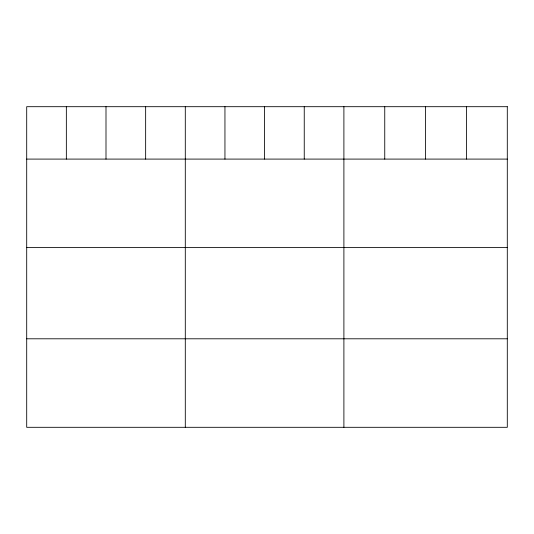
<?xml version="1.0" encoding="UTF-8"?>
<svg xmlns="http://www.w3.org/2000/svg" width="534" height="534" viewBox="0 0 534 534"><rect width="100%" height="100%" fill="white"/><g stroke="black" fill="none" stroke-linecap="round" stroke-linejoin="round"><path stroke-width="0.8" d="M26.7 159.092L507.3 159.092M26.7 247.602L507.3 247.602M26.7 338.796L507.3 338.796M466.449 106.693L466.449 159.092M425.598 106.693L425.598 159.092M384.747 106.693L384.747 159.092M343.896 106.693L343.896 427.307M304.247 106.693L304.247 159.092M264.597 106.693L264.597 159.092M224.947 106.693L224.947 159.092M185.298 106.693L185.298 427.307M145.648 106.693L145.648 159.092M105.999 106.693L105.999 159.092M66.35 106.693L66.35 159.092M507.3 106.693L26.7 106.693L26.7 427.307L507.3 427.307L507.3 106.693"/></g></svg>
